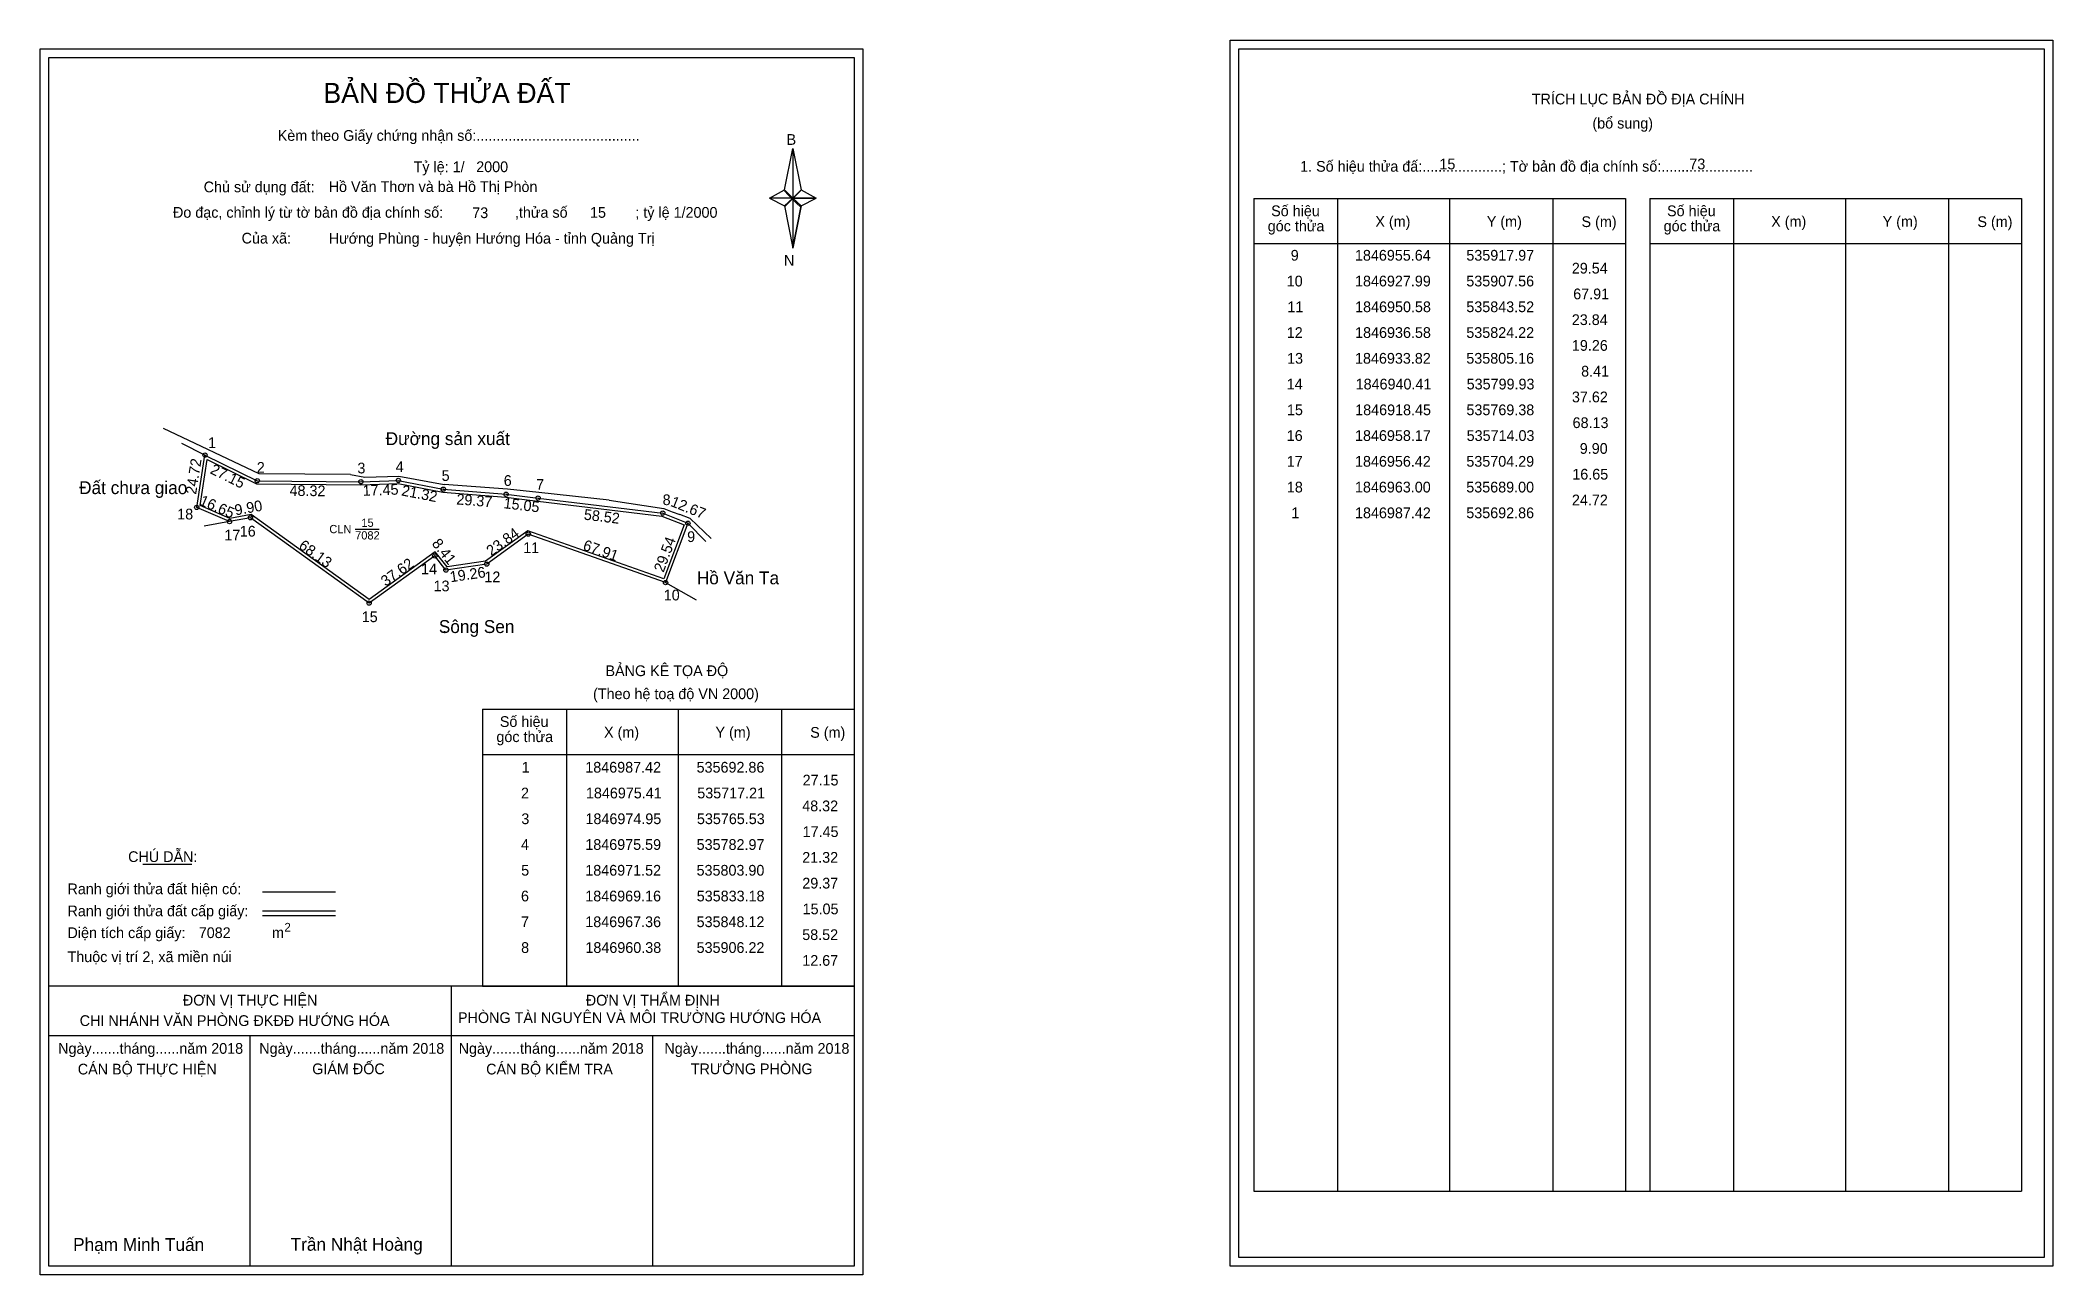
# Model space of a CAD drawing. Extents: x 535616 to 536554, y 1846606 to 1847181.
import ezdxf

# ---------------------------------------------------------------- set-up
doc = ezdxf.new("R2010")
doc.units = 0
for name, color, linetype in [('Level 1', 7, 'Continuous'), ('Level 10', 7, 'Continuous'), ('Level 11', 7, 'Continuous'), ('Level 13', 7, 'Continuous'), ('Level 27', 7, 'Continuous'), ('Level 3', 7, 'Continuous'), ('Level 36', 7, 'Continuous'), ('Level 49', 7, 'Continuous'), ('Level 5', 7, 'Continuous'), ('Level 53', 7, 'Continuous'), ('Level 55', 7, 'Continuous'), ('Level 6', 7, 'Continuous'), ('Level 60', 7, 'Continuous'), ('Level 63', 7, 'Continuous'), ('Level 9', 7, 'Continuous')]:
    doc.layers.add(name, color=color, linetype=linetype)

msp = doc.modelspace()

# ---------------------------------------------------------------- linework, layer by layer
at = {"layer": 'Level 1'}
for p, q in [((535620.08, 1847172.66), (535620.08, 1847172.66)), ((536174.72, 1847176.66), (536174.72, 1847176.66)), ((535962.92, 1847110.9), (535966.86, 1847130.18)), ((535966.86, 1847130.18), (535966.86, 1847107.13)), ((535966.86, 1847130.18), (535970.79, 1847110.9)), ((535956.03, 1847107.13), (535962.92, 1847110.9)), ((535962.92, 1847110.9), (535966.86, 1847107.13)), ((535966.56, 1847106.69), (535962.92, 1847110.46)), ((535966.86, 1847107.13), (535962.92, 1847103.45)), ((535966.56, 1847106.69), (535962.92, 1847103.01)), ((535962.92, 1847103.01), (535966.56, 1847106.69)), ((535970.5, 1847110.46), (535966.56, 1847106.69)), ((535966.56, 1847106.69), (535970.5, 1847110.46)), ((535970.5, 1847103.01), (535966.56, 1847106.69)), ((535970.79, 1847110.9), (535966.86, 1847107.13)), ((535966.86, 1847107.13), (535966.86, 1847083.73)), ((535966.86, 1847107.13), (535977.68, 1847107.13)), ((535966.86, 1847107.13), (535970.79, 1847103.45)), ((535970.79, 1847103.45), (535977.68, 1847107.13)), ((536181.79, 1847106.95), (536354.99, 1847106.95)), ((536220.97, 1846644.42), (536220.97, 1847106.95)), ((536273.11, 1846644.42), (536273.11, 1847106.95)), ((536321.06, 1847106.95), (536321.06, 1846644.42)), ((536354.99, 1847106.95), (536354.99, 1846644.42)), ((536366.3, 1847106.95), (536539.51, 1847106.95)), ((536405.48, 1846644.42), (536405.48, 1847106.95)), ((536457.63, 1846644.42), (536457.63, 1847106.95)), ((536505.57, 1847106.95), (536505.57, 1846644.42)), ((536539.51, 1847106.95), (536539.51, 1846644.42)), ((535962.92, 1847103.45), (535966.86, 1847083.73)), ((535970.79, 1847103.45), (535966.86, 1847083.73)), ((536181.79, 1847085.9), (536354.99, 1847085.9)), ((536366.3, 1847085.9), (536539.51, 1847085.9)), ((535822.27, 1846869.01), (535995.47, 1846869.01)), ((535861.45, 1846739.96), (535861.45, 1846869.01)), ((535913.59, 1846739.96), (535913.59, 1846869.01)), ((535961.53, 1846869.01), (535961.53, 1846739.96)), ((535822.27, 1846847.95), (535995.47, 1846847.95)), ((535663.91, 1846796.79), (535686.72, 1846796.79)), ((535719.64, 1846783.98), (535753.67, 1846783.98)), ((535719.64, 1846775.09), (535753.67, 1846775.09)), ((535719.64, 1846772.9), (535753.67, 1846772.9)), ((535833.73, 1846739.96), (535620.07, 1846739.96)), ((535995.47, 1846739.96), (535785.79, 1846739.96)), ((535807.77, 1846609.51), (535807.77, 1846739.96)), ((535822.27, 1846739.95), (535995.47, 1846739.95)), ((535995.47, 1846716.86), (535620.07, 1846716.86)), ((535713.92, 1846609.51), (535713.92, 1846716.86)), ((535901.62, 1846609.51), (535901.62, 1846716.86)), ((536181.79, 1846644.42), (536539.51, 1846644.42)), ((535995.47, 1846609.51), (535995.47, 1846609.51)), ((536550.12, 1846613.51), (536550.12, 1846613.51))]:
    msp.add_line(p, q, dxfattribs=at)
for points in [[(535962.92, 1847110.9), (535966.86, 1847130.18), (535966.86, 1847107.13)], [(535956.03, 1847107.13), (535962.92, 1847103.45), (535966.86, 1847107.13)], [(535966.86, 1847107.13), (535970.79, 1847110.9), (535977.68, 1847107.13)], [(535966.86, 1847107.13), (535966.86, 1847083.73), (535970.79, 1847103.45)]]:
    msp.add_lwpolyline(points, close=True, dxfattribs=at)
at = {"layer": 'Level 10'}
for p, q in [((535769.38, 1846918.45), (535714.03, 1846958.17)), ((535907.56, 1846927.99), (535843.52, 1846950.58)), ((535799.93, 1846940.41), (535769.38, 1846918.45)), ((535805.16, 1846933.82), (535799.93, 1846940.41)), ((535824.22, 1846936.58), (535805.16, 1846933.82))]:
    msp.add_line(p, q, dxfattribs=at)
for points in [[(535917.97, 1846955.64), (535907.56, 1846927.99), (535843.52, 1846950.58), (535824.22, 1846936.58), (535805.16, 1846933.82), (535799.93, 1846940.41), (535769.38, 1846918.45), (535714.03, 1846958.17), (535704.29, 1846956.42), (535689, 1846963), (535692.86, 1846987.42), (535717.21, 1846975.41), (535765.53, 1846974.95), (535782.97, 1846975.59), (535803.9, 1846971.52), (535833.18, 1846969.16), (535848.12, 1846967.36), (535906.22, 1846960.38)], [(535916.18, 1846954.85), (535906.73, 1846929.77), (535843.29, 1846952.14), (535823.68, 1846937.92), (535805.76, 1846935.32), (535800.2, 1846942.33), (535769.38, 1846920.17), (535714.37, 1846959.65), (535704.46, 1846957.87), (535690.55, 1846963.86), (535693.95, 1846985.32), (535716.88, 1846974.01), (535765.55, 1846973.55), (535782.86, 1846974.19), (535803.71, 1846970.13), (535833.04, 1846967.77), (535847.95, 1846965.97), (535905.87, 1846959.01)]]:
    msp.add_lwpolyline(points, close=True, dxfattribs=at)
at = {"layer": 'Level 11'}
for centre in [(535692.86, 1846987.42), (535717.21, 1846975.41), (535765.53, 1846974.95), (535782.97, 1846975.59), (535803.9, 1846971.52), (535833.18, 1846969.16), (535848.12, 1846967.36), (535689, 1846963), (535704.29, 1846956.42), (535714.03, 1846958.17), (535906.22, 1846960.38), (535917.97, 1846955.64), (535917.97, 1846955.64), (535843.52, 1846950.58), (535799.93, 1846940.41), (535824.22, 1846936.58), (535805.16, 1846933.82), (535907.56, 1846927.99), (535769.38, 1846918.45)]:
    msp.add_circle(centre, 1, dxfattribs=at)
at = {"layer": 'Level 27'}
for p, q in [((535692.86, 1846987.42), (535682.1, 1846992.73)), ((535704.29, 1846956.42), (535692.48, 1846954.3)), ((535917.97, 1846955.64), (535926.37, 1846947.07)), ((535917.97, 1846955.64), (535926.37, 1846947.07))]:
    msp.add_line(p, q, dxfattribs=at)
at = {"layer": 'Level 3'}
for p, q in [((536181.79, 1847106.95), (536181.79, 1846644.42)), ((536366.3, 1847106.95), (536366.3, 1846644.42)), ((535822.27, 1846869.01), (535822.27, 1846739.96))]:
    msp.add_line(p, q, dxfattribs=at)
at = {"layer": 'Level 5'}
msp.add_line((535907.56, 1846927.99), (535921.87, 1846920), dxfattribs=at)
at = {"layer": 'Level 6'}
for p, q in [((535833.86, 1846971.48), (535804.39, 1846973.64)), ((535848.47, 1846969.91), (535833.86, 1846971.48)), ((535881.22, 1846966.39), (535848.47, 1846969.91)), ((535919.03, 1846957.9), (535914.25, 1846959.67)), ((535919.03, 1846957.9), (535928.74, 1846948.57))]:
    msp.add_line(p, q, dxfattribs=at)
for points in [[(535760.71, 1846978.34), (535718.14, 1846978.7), (535673.57, 1846999.85)], [(535760.71, 1846978.34), (535767.36, 1846977.03), (535783.28, 1846977.5), (535804.39, 1846973.64)], [(535881.22, 1846966.39), (535906.69, 1846962.47), (535910.61, 1846961.02), (535914.25, 1846959.67)]]:
    msp.add_lwpolyline(points, dxfattribs=at)
at = {"layer": 'Level 63'}
for points in [[(535616.07, 1847176.66), (535999.47, 1847176.66), (535999.47, 1846605.51), (535616.07, 1846605.51)], [(535620.07, 1847172.66), (535995.47, 1847172.66), (535995.47, 1846609.51), (535620.07, 1846609.51)], [(536170.73, 1847180.66), (536554.13, 1847180.66), (536554.13, 1846609.51), (536170.73, 1846609.51)], [(536174.73, 1847176.66), (536550.13, 1847176.66), (536550.13, 1846613.51), (536174.73, 1846613.51)]]:
    msp.add_lwpolyline(points, close=True, dxfattribs=at)
at = {"layer": 'Level 9'}
msp.add_line((535762.86, 1846952.93), (535773.98, 1846952.93), dxfattribs=at)

# ---------------------------------------------------------------- texts
at = {"layer": 'Level 1'}
for s, height, p in [('BẢN ĐỒ THỬA ĐẤT', 9.3313, (535748.01, 1847151.47)), ('TRÍCH LỤC BẢN ĐỒ ĐỊA CHÍNH', 5, (536311.31, 1847150.78)), ('(bổ sung)', 5, (536339.56, 1847139.54)), ('Kèm theo Giấy chứng nhận số:.........................................', 5, (535726.77, 1847133.81)), ('B', 5, (535963.94, 1847131.93)), ('1. Số hiệu thửa đấ:....................; Tờ bản đồ địa chính số:.......................', 5, (536203.34, 1847119.42)), ('Chủ sử dụng đất:', 5, (535692.25, 1847109.83)), ('Đo đạc, chỉnh lý từ tờ bản đồ địa chính số:                  ,thửa số                 ; tỷ lệ 1/2000', 5, (535677.94, 1847097.97)), ('góc thửa', 5, (536188.23, 1847091.63)), ('Số hiệu', 5, (536189.82, 1847098.69)), ('X (m)', 5, (536238.38, 1847093.74)), ('Y (m)', 5, (536290.34, 1847093.74)), ('S (m)', 5, (536334.49, 1847093.64)), ('góc thửa', 5, (536372.75, 1847091.63)), ('Số hiệu', 5, (536374.34, 1847098.69)), ('X (m)', 5, (536422.9, 1847093.74)), ('Y (m)', 5, (536474.85, 1847093.74)), ('S (m)', 5, (536519.01, 1847093.64)), ('Của xã:', 5, (535709.93, 1847085.97)), ('N', 5, (535962.74, 1847075.59)), ('BẢNG KÊ TỌA ĐỘ', 5, (535879.53, 1846884.41)), ('(Theo hệ toạ độ VN 2000)', 5, (535873.73, 1846873.69)), ('Số hiệu', 5, (535830.3, 1846860.74)), ('góc thửa', 5, (535828.71, 1846853.68)), ('X (m)', 5, (535878.86, 1846855.79)), ('Y (m)', 5, (535930.81, 1846855.79)), ('S (m)', 5, (535974.97, 1846855.69)), ('CHÚ DẪN:', 5, (535657.03, 1846797.8)), ('Ranh giới thửa đất hiện có:', 5, (535628.77, 1846782.8)), ('Ranh giới thửa đất cấp giấy:', 5, (535628.77, 1846772.52)), ('2', 4, (535729.88, 1846765.42)), ('Diện tích cấp giấy:', 5, (535628.77, 1846762.36)), ('m', 5, (535724.08, 1846762.4)), ('Thuộc vị trí 2, xã miền núi', 5, (535628.77, 1846751.16)), ('ĐƠN VỊ THỰC HIỆN', 5, (535682.54, 1846730.92)), ('ĐƠN VỊ THẨM ĐỊNH', 5, (535870.35, 1846730.92)), ('CHI NHÁNH VĂN PHÒNG ĐKĐĐ HƯỚNG HÓA', 5, (535634.46, 1846721.4)), ('PHÒNG TÀI NGUYÊN VÀ MÔI TRƯỜNG HƯỚNG HÓA', 5, (535810.8, 1846722.78)), ('Ngày.......tháng......năm 2018', 5, (535624.41, 1846708.45)), ('Ngày.......tháng......năm 2018', 5, (535718.15, 1846708.45)), ('Ngày.......tháng......năm 2018', 5, (535811.1, 1846708.45)), ('Ngày.......tháng......năm 2018', 5, (535907.02, 1846708.45)), ('CÁN BỘ THỰC HIỆN', 5, (535633.57, 1846698.82)), ('GIÁM ĐỐC', 5, (535742.84, 1846698.94)), ('CÁN BỘ KIỂM TRA', 5, (535823.92, 1846698.82)), ('TRƯỞNG PHÒNG', 5, (535919.3, 1846698.94)), ('Phạm Minh Tuấn', 6, (535631.39, 1846616.59)), ('Trần Nhật Hoàng', 6, (535732.78, 1846616.69))]:
    msp.add_text(s, height=height, dxfattribs=at).set_placement(p)
at = {"layer": 'Level 11'}
msp.add_text('Tỷ lệ: 1/', height=5, dxfattribs=at).set_placement((535790.09, 1847119.19))
at = {"layer": 'Level 13'}
for s, p in [('15', (535765.77, 1846953.96)), ('CLN', (535750.83, 1846951.01)), ('7082', (535762.86, 1846948.07))]:
    msp.add_text(s, height=3.84, dxfattribs=at).set_placement(p)
at = {"layer": 'Level 36'}
msp.add_text('.', height=6, dxfattribs=at).set_placement((535803.33, 1846904.49))
at = {"layer": 'Level 49'}
for s, rotation, p in [('24.72', 81.01773, (535688.69, 1846968.85)), ('27.15', 333.74639, (535694.88, 1846979.06)), ('16.65', 336.71554, (535689.87, 1846964.37)), ('9.90', 10.18574, (535707.11, 1846959.26)), ('48.32', 359.45457, (535732.25, 1846968.38)), ('17.45', 2.10165, (535766.43, 1846968.38)), ('21.32', 348.99573, (535784.17, 1846968.63)), ('29.37', 355.39186, (535809.89, 1846964.42)), ('15.05', 353.13001, (535831.85, 1846962.67)), ('12.67', 338.03064, (535909.48, 1846963.79)), ('58.52', 353.14945, (535869.26, 1846957.35)), ('68.13', 324.3362, (535736.14, 1846944.28)), ('8.41', 308.43645, (535798.32, 1846946.07)), ('23.84', 35.9567, (535826.31, 1846940.07)), ('67.91', 340.56979, (535868.66, 1846943.41)), ('29.54', 69.36905, (535906.57, 1846932.45)), ('37.62', 35.7094, (535777.1, 1846925.97)), ('19.26', 8.23949, (535807.36, 1846928.12))]:
    msp.add_text(s, height=5, rotation=rotation, dxfattribs=at).set_placement(p)
at = {"layer": 'Level 53'}
for s, p in [('9', (536198.94, 1847077.98)), ('1846955.64', (536228.87, 1847077.98)), ('535917.97', (536280.79, 1847077.98)), ('10', (536197.07, 1847065.98)), ('1846927.99', (536228.9, 1847065.98)), ('535907.56', (536280.77, 1847065.98)), ('29.54', (536329.96, 1847071.98)), ('67.91', (536330.61, 1847059.98)), ('11', (536197.39, 1847053.98)), ('1846950.58', (536228.95, 1847053.98)), ('535843.52', (536280.78, 1847053.98)), ('23.84', (536329.96, 1847047.98)), ('12', (536197.09, 1847041.98)), ('1846936.58', (536228.95, 1847041.98)), ('535824.22', (536280.78, 1847041.98)), ('19.26', (536329.99, 1847035.98)), ('13', (536197.24, 1847029.98)), ('1846933.82', (536228.9, 1847029.98)), ('535805.16', (536280.77, 1847029.98)), ('14', (536197.06, 1847017.98)), ('1846940.41', (536229.19, 1847017.98)), ('535799.93', (536280.94, 1847017.98)), ('8.41', (536334.31, 1847023.98)), ('37.62', (536330.01, 1847011.98)), ('15', (536197.18, 1847005.98)), ('1846918.45', (536228.99, 1847005.98)), ('535769.38', (536280.84, 1847005.98)), ('68.13', (536330.32, 1846999.98)), ('16', (536197.08, 1846993.98)), ('1846958.17', (536228.91, 1846993.98)), ('535714.03', (536280.94, 1846993.98)), ('17', (536197.1, 1846981.98)), ('1846956.42', (536228.9, 1846981.98)), ('535704.29', (536280.79, 1846981.98)), ('9.90', (536333.66, 1846987.98)), ('18', (536197.14, 1846969.98)), ('1846963.00', (536228.87, 1846969.98)), ('535689.00', (536280.76, 1846969.98)), ('16.65', (536330.19, 1846975.98)), ('24.72', (536330.01, 1846963.98)), ('1', (536199.23, 1846957.98)), ('1846987.42', (536228.9, 1846957.98)), ('535692.86', (536280.77, 1846957.98)), ('1', (535840.46, 1846839.45)), ('1846987.42', (535870.12, 1846839.45)), ('535692.86', (535922, 1846839.45)), ('27.15', (535971.42, 1846833.45)), ('2', (535840.16, 1846827.45)), ('1846975.41', (535870.42, 1846827.45)), ('535717.21', (535922.31, 1846827.45)), ('48.32', (535971.24, 1846821.45)), ('3', (535840.32, 1846815.45)), ('1846974.95', (535870.21, 1846815.45)), ('535765.53', (535922.16, 1846815.45)), ('4', (535840.14, 1846803.45)), ('1846975.59', (535870.13, 1846803.45)), ('535782.97', (535922.02, 1846803.45)), ('17.45', (535971.42, 1846809.45)), ('21.32', (535971.24, 1846797.45)), ('5', (535840.25, 1846791.45)), ('1846971.52', (535870.12, 1846791.45)), ('535803.90', (535921.99, 1846791.45)), ('29.37', (535971.27, 1846785.45)), ('6', (535840.15, 1846779.45)), ('1846969.16', (535870.11, 1846779.45)), ('535833.18', (535922.07, 1846779.45)), ('15.05', (535971.42, 1846773.45)), ('7', (535840.17, 1846767.45)), ('1846967.36', (535870.11, 1846767.45)), ('535848.12', (535922.01, 1846767.45)), ('8', (535840.22, 1846755.45)), ('1846960.38', (535870.18, 1846755.45)), ('535906.22', (535922.01, 1846755.45)), ('58.52', (535971.24, 1846761.45)), ('12.67', (535971.27, 1846749.45))]:
    msp.add_text(s, height=5, dxfattribs=at).set_placement(p)
at = {"layer": 'Level 55'}
for s, height, p in [('1', 0.8, (535692.64, 1846987.42)), ('0', 0.22, (535692.78, 1846987.2)), ('0', 0.22, (535692.78, 1846987.2)), ('0', 0.22, (535692.78, 1846987.2)), ('2', 0.8, (535716.94, 1846975.41)), ('0', 0.22, (535717.13, 1846975.19)), ('0', 0.22, (535717.13, 1846975.19)), ('3', 0.8, (535765.28, 1846974.95)), ('4', 0.8, (535782.69, 1846975.59)), ('0', 0.22, (535782.89, 1846975.37)), ('0', 0.22, (535782.89, 1846975.37)), ('0', 0.22, (535765.45, 1846974.73)), ('0', 0.22, (535765.45, 1846974.73)), ('5', 0.8, (535803.64, 1846971.52)), ('0', 0.22, (535803.82, 1846971.3)), ('0', 0.22, (535803.82, 1846971.3)), ('6', 0.8, (535832.91, 1846969.16)), ('0', 0.22, (535833.1, 1846968.94)), ('0', 0.22, (535833.1, 1846968.94)), ('7', 0.8, (535847.85, 1846967.36)), ('0', 0.22, (535848.04, 1846967.14)), ('0', 0.22, (535848.04, 1846967.14)), ('18', 0.8, (535688.44, 1846963)), ('0', 0.22, (535688.92, 1846962.78)), ('17', 0.8, (535703.73, 1846956.42)), ('0', 0.22, (535704.21, 1846956.2)), ('0', 0.22, (535704.21, 1846956.2)), ('0', 0.22, (535704.21, 1846956.2)), ('16', 0.8, (535713.46, 1846958.17)), ('0', 0.22, (535713.95, 1846957.95)), ('0', 0.22, (535713.95, 1846957.95)), ('8', 0.8, (535905.96, 1846960.38)), ('0', 0.22, (535906.14, 1846960.16)), ('0', 0.22, (535906.14, 1846960.16)), ('9', 0.8, (535917.7, 1846955.64)), ('11', 0.8, (535843, 1846950.58)), ('0', 0.22, (535843.44, 1846950.36)), ('0', 0.22, (535843.44, 1846950.36)), ('0', 0.22, (535917.89, 1846955.42)), ('0', 0.22, (535917.89, 1846955.42)), ('0', 0.22, (535917.89, 1846955.42)), ('0', 0.22, (535917.89, 1846955.42)), ('14', 0.8, (535799.36, 1846940.41)), ('0', 0.22, (535799.85, 1846940.19)), ('0', 0.22, (535799.85, 1846940.19)), ('13', 0.8, (535804.62, 1846933.82)), ('0', 0.22, (535805.08, 1846933.6)), ('0', 0.22, (535805.08, 1846933.6)), ('12', 0.8, (535823.65, 1846936.58)), ('0', 0.22, (535824.14, 1846936.36)), ('0', 0.22, (535824.14, 1846936.36)), ('10', 0.8, (535906.99, 1846927.99)), ('15', 0.8, (535768.83, 1846918.45)), ('0', 0.22, (535907.48, 1846927.77)), ('0', 0.22, (535907.48, 1846927.77)), ('0', 0.22, (535769.3, 1846918.23)), ('0', 0.22, (535769.3, 1846918.23))]:
    msp.add_text(s, height=height, dxfattribs=at).set_placement(p)
at = {"layer": 'Level 6'}
for s, p in [('15', (536268.24, 1847120.5)), ('73', (536384.73, 1847120.54)), ('2000', (535819.28, 1847119.23)), ('Hồ Văn Thơn và bà Hồ Thị Phòn', (535750.52, 1847109.96)), ('73', (535817.43, 1847097.79)), ('15', (535872.32, 1847097.95)), ('Hướng Phùng - huyện Hướng Hóa - tỉnh Quảng Trị', (535750.55, 1847085.88)), ('7082', (535689.96, 1846762.37))]:
    msp.add_text(s, height=5, dxfattribs=at).set_placement(p)
at = {"layer": 'Level 60'}
for s, p in [('Đường sản xuất', (535777.08, 1846992.07)), ('Đất chưa giao', (535634.2, 1846969.22)), ('Hồ Văn Ta', (535922.12, 1846927.19)), ('Sông Sen', (535801.86, 1846904.49))]:
    msp.add_text(s, height=6, dxfattribs=at).set_placement(p)
at = {"layer": 'Level 9'}
for s, p in [('1', (535694.3, 1846990.66)), ('4', (535781.75, 1846979.47)), ('2', (535717, 1846979.14)), ('3', (535763.9, 1846978.85)), ('5', (535803.17, 1846975.36)), ('6', (535832.11, 1846973.03)), ('7', (535847.2, 1846971.21)), ('8', (535906.18, 1846964.08)), ('18', (535679.91, 1846957.41)), ('17', (535701.89, 1846947.62)), ('16', (535709.07, 1846949.43)), ('9', (535917.6, 1846946.88)), ('11', (535841.2, 1846941.75)), ('14', (535793.57, 1846931.84)), ('13', (535799.41, 1846923.93)), ('12', (535823.09, 1846928.15)), ('10', (535906.7, 1846919.69)), ('15', (535765.93, 1846909.55))]:
    msp.add_text(s, height=5, dxfattribs=at).set_placement(p)

doc.saveas('drawing.dxf')
